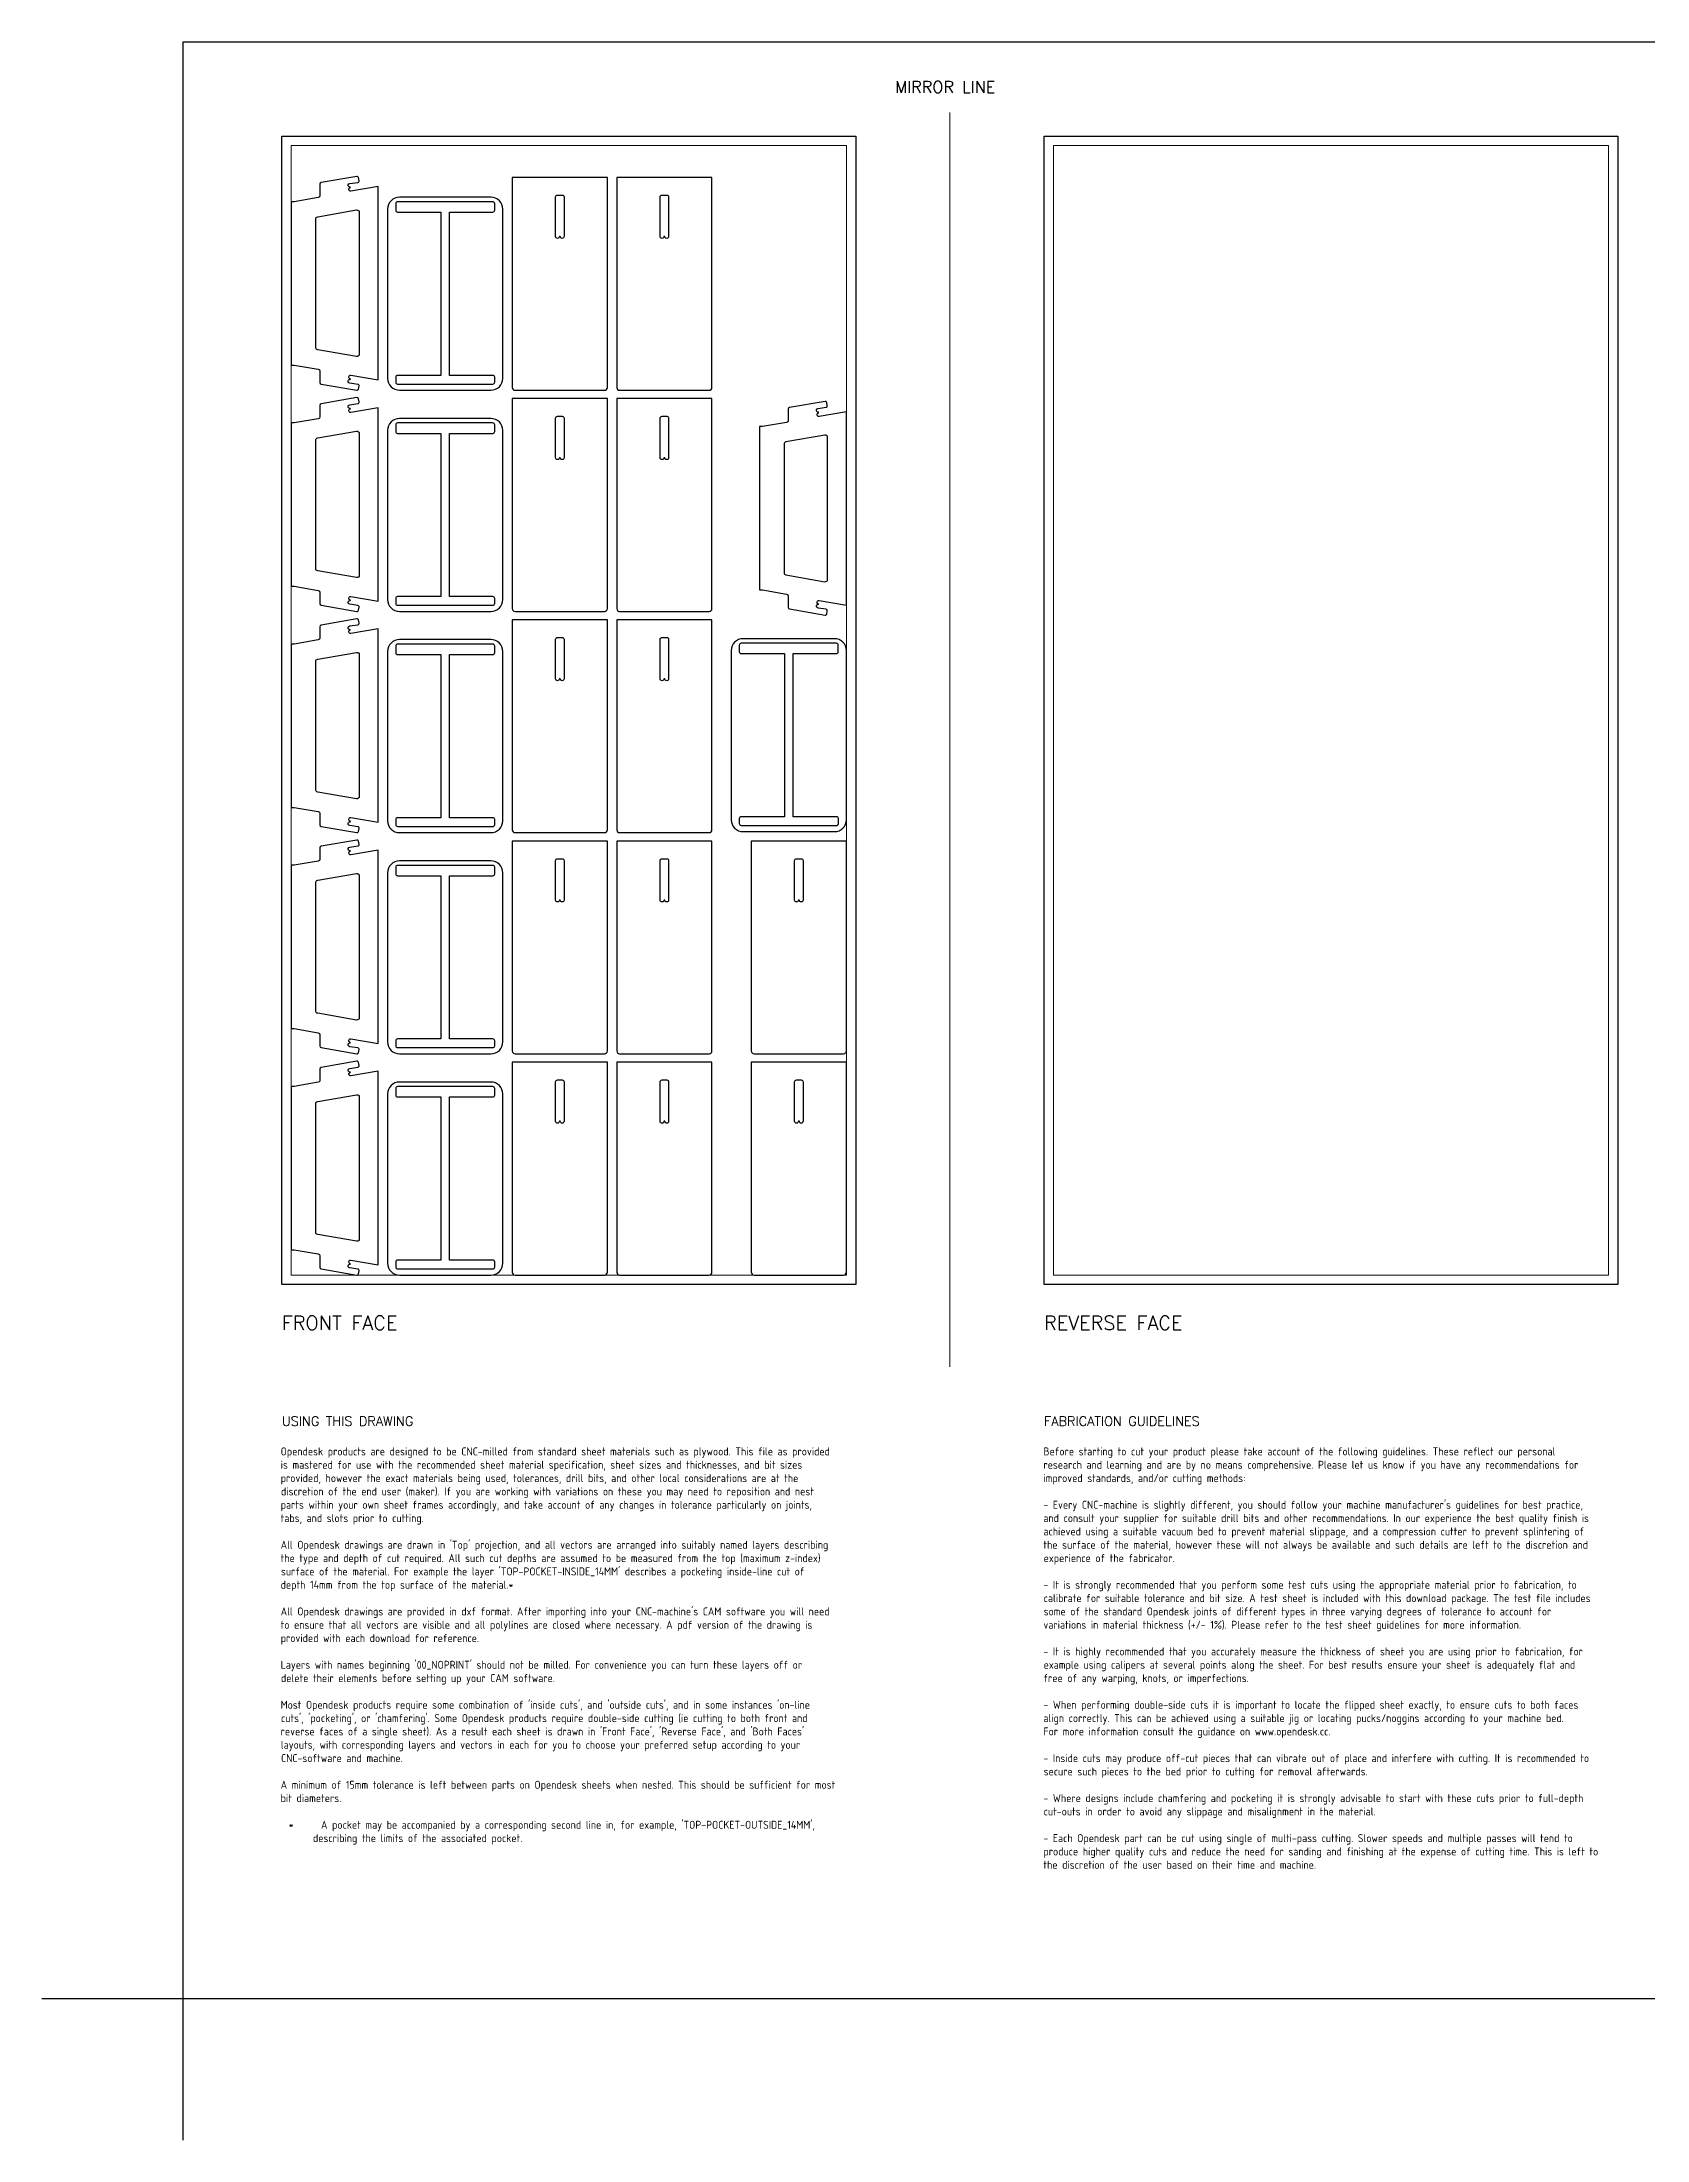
# Model space of a CAD drawing. Header units: millimetres. Extents: x -300 to 5880, y -300 to 4158.
# Drawn here: x -300 to 3112, y -300 to 4158 of the extents above; entities that cross this region are included whole.
import ezdxf
from ezdxf.enums import TextEntityAlignment as Align

# ---------------------------------------------------------------- set-up
doc = ezdxf.new("R2010")
doc.units = ezdxf.units.MM
doc.layers.add('00-NOPRINT_TEXT', color=7, linetype='Continuous', lineweight=25)
doc.layers.add('00_NOPRINT_TOLERANCE', color=7, linetype='Continuous', lineweight=5)
for name, color, linetype, lineweight, true_color in [('BOARD_$TH-NOMINAL', 3, 'Continuous', 30, 0x00ff00), ('TOP-CUT-INSIDE_18.000MM', 1, 'Continuous', 25, 0xff1c00), ('TOP-CUT-OUTSIDE_18.000MM', 220, 'Continuous', 25, 0xff00d1), ('TOP-POCKET-INSIDE_12.000MM', 140, 'Continuous', 25, 0x00b1ff)]:
    doc.layers.add(name, color=color, linetype=linetype, lineweight=lineweight, true_color=true_color)
doc.styles.add('OD-ISOCP-17_240', font='isocp.shx')
doc.styles.add('OD-ISOCP-17_241', font='isocp.shx')
doc.styles.add('OD-ISOCP-17_242', font='isocp.shx')
doc.styles.add('OD-ISOCP-17_243', font='isocp.shx')
doc.styles.add('OD-ISOCP-17_244', font='isocp.shx')
doc.styles.add('OD-ISOCP-17_245', font='isocp.shx')
doc.styles.add('OD-ISOCP-17_246', font='isocp.shx')
doc.styles.add('OD-ISOCP-17_247', font='isocp.shx')
doc.styles.add('OD-ISOCP-17_248', font='isocp.shx')
doc.styles.add('OD-ISOCP-17_249', font='isocp.shx')
doc.styles.add('OD-ISOCP-17_250', font='isocp.shx')
doc.styles.add('OD-ISOCP-17_251', font='isocp.shx')
doc.styles.add('OD-ISOCP-17_252', font='isocp.shx')
doc.styles.add('OD-ISOCP-17_253', font='isocp.shx')
doc.styles.add('OD-ISOCP-17_254', font='isocp.shx')
doc.styles.add('OD-ISOCP-17_255', font='isocp.shx')
doc.styles.add('OD-ISOCP-17_256', font='isocp.shx')
doc.styles.add('OD-ISOCP-17_257', font='isocp.shx')
doc.styles.add('OD-ISOCP-17_258', font='isocp.shx')
doc.styles.add('OD-ISOCP-17_259', font='isocp.shx')
doc.styles.add('OD-ISOCP-17_260', font='isocp.shx')
doc.styles.add('OD-ISOCP-17_261', font='isocp.shx')
doc.styles.add('OD-ISOCP-17_262', font='isocp.shx')
doc.styles.add('OD-ISOCP-17_263', font='isocp.shx')
doc.styles.add('OD-ISOCP-17_264', font='isocp.shx')
doc.styles.add('OD-ISOCP-17_265', font='isocp.shx')
doc.styles.add('OD-ISOCP-17_266', font='isocp.shx')
doc.styles.add('OD-ISOCP-17_267', font='isocp.shx')
doc.styles.add('OD-ISOCP-17_268', font='isocp.shx')
doc.styles.add('OD-ISOCP-17_269', font='isocp.shx')
doc.styles.add('OD-ISOCP-17_270', font='isocp.shx')
doc.styles.add('OD-ISOCP-17_271', font='isocp.shx')
doc.styles.add('OD-ISOCP-17_272', font='isocp.shx')
doc.styles.add('OD-ISOCP-17_273', font='isocp.shx')
doc.styles.add('OD-ISOCP-17_274', font='isocp.shx')
doc.styles.add('OD-ISOCP-17_275', font='isocp.shx')
doc.styles.add('OD-ISOCP-17_276', font='isocp.shx')
doc.styles.add('OD-ISOCP-17_277', font='isocp.shx')
doc.styles.add('OD-ISOCP-17_278', font='isocp.shx')
doc.styles.add('OD-ISOCP-17_279', font='isocp.shx')
doc.styles.add('OD-ISOCP-17_280', font='isocp.shx')
doc.styles.add('OD-ISOCP-17_281', font='isocp.shx')
doc.styles.add('OD-ISOCP-17_282', font='isocp.shx')
doc.styles.add('OD-ISOCP-17_283', font='isocp.shx')
doc.styles.add('OD-ISOCP-17_284', font='isocp.shx')
doc.styles.add('OD-ISOCP-17_285', font='isocp.shx')
doc.styles.add('OD-ISOCP-17_286', font='isocp.shx')
doc.styles.add('OD-ISOCP-17_287', font='isocp.shx')
doc.styles.add('OD-ISOCP-17_288', font='isocp.shx')
doc.styles.add('OD-SIMPLEX-20_87', font='simplex.shx')
doc.styles.add('OD-SIMPLEX-20_88', font='simplex.shx')
doc.styles.add('OD-SIMPLEX-25_89', font='simplex.shx')
doc.styles.add('OD-SIMPLEX-30_88', font='simplex.shx')
doc.styles.add('OD-SIMPLEX-30_89', font='simplex.shx')

# ---------------------------------------------------------------- blocks, each defined once
blk = doc.blocks.new('Borders Opendesk_7')
at = {"layer": '00-NOPRINT_TEXT'}
for p, q in [((0, 4158), (5880, 4158)), ((0, 0), (0, 4158)), ((0, 0), (-300, 0)), ((0, -300), (0, 0)), ((5880, 0), (0, 0))]:
    blk.add_line(p, q, dxfattribs=at)
at = {"layer": '00_NOPRINT_TOLERANCE', "ltscale": 0.379043}
blk.add_line((1630, 1343.2), (1630, 4008), dxfattribs=at)
at = {"layer": '00_NOPRINT_TOLERANCE', "ltscale": 0.379202}
for p, q in [((210, 3958), (1430, 3958)), ((210, 1518), (210, 3958)), ((1430, 3958), (1430, 1518)), ((1830, 3958), (3050, 3958)), ((1830, 1518), (1830, 3958)), ((3050, 3958), (3050, 1518)), ((1430, 1518), (210, 1518)), ((3050, 1518), (1830, 1518))]:
    blk.add_line(p, q, dxfattribs=at)
at = {"layer": '00_NOPRINT_TOLERANCE', "ltscale": 0.380876}
for p, q in [((230, 3938), (1410, 3938)), ((1850, 3938), (3030, 3938)), ((1410, 1538), (230, 1538)), ((3030, 1538), (1850, 1538))]:
    blk.add_line(p, q, dxfattribs=at)
at = {"layer": '00_NOPRINT_TOLERANCE', "ltscale": 0.380023}
for p, q in [((230, 1538), (230, 3938)), ((1410, 3938), (1410, 1538)), ((1850, 1538), (1850, 3938)), ((3030, 3938), (3030, 1538))]:
    blk.add_line(p, q, dxfattribs=at)
at = {"layer": 'BOARD_$TH-NOMINAL'}
for p, q in [((210, 3958), (1430, 3958)), ((210, 1518), (210, 3958)), ((1430, 3958), (1430, 1518)), ((1830, 3958), (3050, 3958)), ((1830, 1518), (1830, 3958)), ((3050, 3958), (3050, 1518)), ((1430, 1518), (210, 1518)), ((3050, 1518), (1830, 1518))]:
    blk.add_line(p, q, dxfattribs=at)
at = {"layer": '00-NOPRINT_TEXT', "style": 'OD-SIMPLEX-25_89'}
blk.add_text('MIRROR LINE', height=25, dxfattribs=at).set_placement((1513.3, 4049.9))
at = {"layer": '00-NOPRINT_TEXT', "color": 7}
for s, height, style, p in [('FRONT FACE', 30, 'OD-SIMPLEX-30_89', (210, 1451.3)), ('REVERSE FACE', 30, 'OD-SIMPLEX-30_88', (1830, 1451.3)), ('USING THIS DRAWING', 20, 'OD-SIMPLEX-20_88', (210, 1237.4)), ('FABRICATION GUIDELINES', 20, 'OD-SIMPLEX-20_87', (1830, 1237.4))]:
    blk.add_text(s, height=height, dxfattribs=dict(at, style=style)).set_placement(p, align=Align.TOP_LEFT)
for s, style, p in [('Opendesk products are designed to be CNC-milled from standard sheet materials such as plywood. This file as provided', 'OD-ISOCP-17_265', (207.4, 1154.7)), ('Before starting to cut your product please take account of the following guidelines. These reflect our personal', 'OD-ISOCP-17_240', (1828.7, 1154.7)), ('is mastered for use with the recommended sheet material specification, sheet sizes and thicknesses, and bit sizes', 'OD-ISOCP-17_266', (207.4, 1126.3)), ('provided, however the exact materials being used, tolerances, drill bits, and other local considerations are at the', 'OD-ISOCP-17_267', (207.4, 1098)), ('research and learning and are by no means comprehensive. Please let us know if you have any recommendations for', 'OD-ISOCP-17_241', (1828.7, 1126.3)), ('improved standards, and/or cutting methods:', 'OD-ISOCP-17_242', (1828.7, 1098)), ('discretion of the end user (maker). If you are working with variations on these you may need to reposition and nest', 'OD-ISOCP-17_268', (208.1, 1069.7)), ('tabs, and slots prior to cutting.', 'OD-ISOCP-17_270', (207.4, 1013)), ('parts within your own sheet frames accordingly, and take account of any changes in tolerance particularly on joints,', 'OD-ISOCP-17_269', (207.4, 1041.3)), ("- Every CNC-machine is slightly different, you should follow your machine manufacturer's guidelines for best practice,", 'OD-ISOCP-17_243', (1828.7, 1041.3)), ('and consult your supplier for suitable drill bits and other recommendations. In our experience the best quality finish is', 'OD-ISOCP-17_244', (1828.7, 1013)), ('achieved using a suitable vacuum bed to prevent material slippage, and a compression cutter to prevent splintering of', 'OD-ISOCP-17_245', (1828.7, 984.7)), ('the type and depth of cut required. All such cut depths are assumed to be measured from the top (maximum z-index)', 'OD-ISOCP-17_272', (207.4, 928)), ("All Opendesk drawings are drawn in 'Top' projection, and all vectors are arranged into suitably named layers describing", 'OD-ISOCP-17_271', (207.4, 956.3)), ('the surface of the material, however these will not always be available and such details are left to the discretion and', 'OD-ISOCP-17_246', (1828.7, 956.3)), ('experience of the fabricator.', 'OD-ISOCP-17_247', (1829.2, 928)), ("surface of the material. For example the layer 'TOP-POCKET-INSIDE_14MM' describes a pocketing inside-line cut of", 'OD-ISOCP-17_273', (208, 899.7)), ('depth 14mm from the top surface of the material.*', 'OD-ISOCP-17_274', (207.4, 871.3)), ('- It is strongly recommended that you perform some test cuts using the appropriate material prior to fabrication, to', 'OD-ISOCP-17_248', (1828.7, 871.3)), ('calibrate for suitable tolerance and bit size. A test sheet is included with this download package. The test file includes', 'OD-ISOCP-17_249', (1829.3, 843)), ('to ensure that all vectors are visible and all polylines are closed where necessary. A pdf version of the drawing is', 'OD-ISOCP-17_276', (207.4, 786.3)), ("All Opendesk drawings are provided in dxf format. After importing into your CNC-machine's CAM software you will need", 'OD-ISOCP-17_275', (207.4, 814.7)), ('variations in material thickness (+/- 1%). Please refer to the test sheet guidelines for more information.', 'OD-ISOCP-17_251', (1828.7, 786.3)), ('some of the standard Opendesk joints of different types in three varying degrees of tolerance to account for', 'OD-ISOCP-17_250', (1829.2, 814.7)), ('provided with each download for reference.', 'OD-ISOCP-17_277', (207.4, 758)), ("Layers with names beginning '00_NOPRINT' should not be milled. For convenience you can turn these layers off or", 'OD-ISOCP-17_278', (207.4, 701.3)), ('- It is highly recommended that you accurately measure the thickness of sheet you are using prior to fabrication, for', 'OD-ISOCP-17_252', (1828.7, 729.7)), ('example using calipers at several points along the sheet. For best results ensure your sheet is adequately flat and', 'OD-ISOCP-17_253', (1829.2, 701.3)), ('delete their elements before setting up your CAM software.', 'OD-ISOCP-17_279', (208.1, 673)), ('free of any warping, knots, or imperfections.', 'OD-ISOCP-17_254', (1828.7, 673)), ("Most Opendesk products require some combination of 'inside cuts', and 'outside cuts', and in some instances 'on-line", 'OD-ISOCP-17_280', (207.4, 616.3)), ('- When performing double-side cuts it is important to locate the flipped sheet exactly, to ensure cuts to both faces', 'OD-ISOCP-17_255', (1828.7, 616.3)), ("reverse faces of a single sheet). As a result each sheet is drawn in 'Front Face', 'Reverse Face', and 'Both Faces'", 'OD-ISOCP-17_282', (207.4, 559.7)), ("cuts', 'pocketing', or 'chamfering'. Some Opendesk products require double-side cutting (ie cutting to both front and", 'OD-ISOCP-17_281', (208.1, 588)), ('align correctly. This can be achieved using a suitable jig or locating pucks/noggins according to your machine bed.', 'OD-ISOCP-17_256', (1828.7, 588)), ('layouts, with corresponding layers and vectors in each for you to choose your preferred setup according to your', 'OD-ISOCP-17_283', (207.8, 531.3)), ('For more information consult the guidance on www.opendesk.cc.', 'OD-ISOCP-17_257', (1828.7, 559.7)), ('CNC-software and machine.', 'OD-ISOCP-17_284', (208.2, 503)), ('- Inside cuts may produce off-cut pieces that can vibrate out of place and interfere with cutting. It is recommended to', 'OD-ISOCP-17_258', (1828.7, 503)), ('secure such pieces to the bed prior to cutting for removal afterwards.', 'OD-ISOCP-17_259', (1829.2, 474.7)), ('A minimum of 15mm tolerance is left between parts on Opendesk sheets when nested. This should be sufficient for most', 'OD-ISOCP-17_285', (207.4, 446.3)), ('bit diameters.', 'OD-ISOCP-17_286', (207.4, 418)), ('- Where designs include chamfering and pocketing it is strongly advisable to start with these cuts prior to full-depth', 'OD-ISOCP-17_260', (1828.7, 418)), ('cut-outs in order to avoid any slippage and misalignment in the material.', 'OD-ISOCP-17_261', (1829.3, 389.7)), ("*      A pocket may be accompanied by a corresponding second line in, for example, 'TOP-POCKET-OUTSIDE_14MM',", 'OD-ISOCP-17_287', (224.4, 361.3)), ('describing the limits of the associated pocket.', 'OD-ISOCP-17_288', (276.1, 333)), ('- Each Opendesk part can be cut using single of multi-pass cutting. Slower speeds and multiple passes will tend to', 'OD-ISOCP-17_262', (1828.7, 333)), ('produce higher quality cuts and reduce the need for sanding and finishing at the expense of cutting time. This is left to', 'OD-ISOCP-17_263', (1828.7, 304.7)), ('the discretion of the user based on their time and machine.', 'OD-ISOCP-17_264', (1828.7, 276.3))]:
    blk.add_text(s, height=17, dxfattribs=dict(at, style=style)).set_placement(p)

msp = doc.modelspace()

# ---------------------------------------------------------------- linework, layer by layer
at = {"layer": 'TOP-CUT-INSIDE_18.000MM'}
for points in [[(282, 3509), (282, 3781.7, -0.364633), (286.1, 3786.7), (368.8, 3801, -0.465595), (374.6, 3796.1), (374.6, 3494.7, -0.465595), (368.8, 3489.8), (286.1, 3504.1, -0.364633)], [(282, 3039), (282, 3311.7, -0.364633), (286.1, 3316.7), (368.8, 3331, -0.465595), (374.6, 3326.1), (374.6, 3024.7, -0.465595), (368.8, 3019.8), (286.1, 3034.1, -0.364633)], [(1277.4, 3303.2), (1277.4, 3030.5, 0.364633), (1281.5, 3025.6), (1364.1, 3011.2, 0.465595), (1370, 3016.1), (1370, 3317.6, 0.465595), (1364.1, 3322.5), (1281.5, 3308.1, 0.364633)], [(282, 2569), (282, 2841.7, -0.364633), (286.1, 2846.7), (368.8, 2861, -0.465595), (374.6, 2856.1), (374.6, 2554.7, -0.465595), (368.8, 2549.8), (286.1, 2564.1, -0.364633)], [(282, 2099), (282, 2371.7, -0.364633), (286.1, 2376.7), (368.8, 2391, -0.465595), (374.6, 2386.1), (374.6, 2084.7, -0.465595), (368.8, 2079.8), (286.1, 2094.1, -0.364633)], [(282, 1629), (282, 1901.7, -0.364633), (286.1, 1906.7), (368.8, 1921, -0.465595), (374.6, 1916.1), (374.6, 1614.7, -0.465595), (368.8, 1609.8), (286.1, 1624.1, -0.364633)]]:
    msp.add_lwpolyline(points, format="xyb", close=True, dxfattribs=at)
for points in [[(791.8, 3828.6, -0.414214), (795.8, 3832.6), (805.8, 3832.6, -0.414214), (809.8, 3828.6), (809.8, 3744.6, -1), (801.8, 3744.6), (799.8, 3744.6, -1), (791.8, 3744.6), (791.8, 3828.6)], [(1014, 3828.6, -0.414214), (1018, 3832.6), (1028, 3832.6, -0.414214), (1032, 3828.6), (1032, 3744.6, -1), (1024, 3744.6), (1022, 3744.6, -1), (1014, 3744.6), (1014, 3828.6)], [(791.8, 3358.6, -0.414214), (795.8, 3362.6), (805.8, 3362.6, -0.414214), (809.8, 3358.6), (809.8, 3274.6, -1), (801.8, 3274.6), (799.8, 3274.6, -1), (791.8, 3274.6), (791.8, 3358.6)], [(1014, 3274.6), (1014, 3358.6, -0.414214), (1018, 3362.6), (1028, 3362.6, -0.414214), (1032, 3358.6), (1032, 3274.6, -1), (1024, 3274.6), (1022, 3274.6, -1), (1014, 3274.6)], [(791.8, 2888.6, -0.414214), (795.8, 2892.6), (805.8, 2892.6, -0.414214), (809.8, 2888.6), (809.8, 2804.6, -1), (801.8, 2804.6), (799.8, 2804.6, -1), (791.8, 2804.6), (791.8, 2888.6)], [(1014, 2804.6), (1014, 2888.6, -0.414214), (1018, 2892.6), (1028, 2892.6, -0.414214), (1032, 2888.6), (1032, 2804.6, -1), (1024, 2804.6), (1022, 2804.6, -1), (1014, 2804.6)], [(791.8, 2418.6, -0.414214), (795.8, 2422.6), (805.8, 2422.6, -0.414214), (809.8, 2418.6), (809.8, 2334.6, -1), (801.8, 2334.6), (799.8, 2334.6, -1), (791.8, 2334.6), (791.8, 2418.6)], [(1014, 2334.6), (1014, 2418.6, -0.414214), (1018, 2422.6), (1028, 2422.6, -0.414214), (1032, 2418.6), (1032, 2334.6, -1), (1024, 2334.6), (1022, 2334.6, -1), (1014, 2334.6)], [(1299.9, 2334.6), (1299.9, 2418.6, -0.414214), (1303.9, 2422.6), (1313.9, 2422.6, -0.414214), (1317.9, 2418.6), (1317.9, 2334.6, -1), (1309.9, 2334.6), (1307.9, 2334.6, -1), (1299.9, 2334.6)], [(791.8, 1948.6, -0.414214), (795.8, 1952.6), (805.8, 1952.6, -0.414214), (809.8, 1948.6), (809.8, 1864.6, -1), (801.8, 1864.6), (799.8, 1864.6, -1), (791.8, 1864.6), (791.8, 1948.6)], [(1014, 1864.6), (1014, 1948.6, -0.414214), (1018, 1952.6), (1028, 1952.6, -0.414214), (1032, 1948.6), (1032, 1864.6, -1), (1024, 1864.6), (1022, 1864.6, -1), (1014, 1864.6)], [(1299.9, 1948.6, -0.414214), (1303.9, 1952.6), (1313.9, 1952.6, -0.414214), (1317.9, 1948.6), (1317.9, 1864.6, -1), (1309.9, 1864.6), (1307.9, 1864.6, -1), (1299.9, 1864.6), (1299.9, 1948.6)]]:
    msp.add_lwpolyline(points, format="xyb", dxfattribs=at)
at = {"layer": 'TOP-CUT-OUTSIDE_18.000MM'}
for points in [[(355.6, 3848.8), (355.5, 3849.2, -1.031393), (354.2, 3857.1), (371.5, 3859.7, 0.419567), (374, 3863.2), (372.8, 3869.8, 0.414214), (369.4, 3872.2), (293.8, 3859.1, 0.340209), (290.7, 3855.5), (290.7, 3831.2, -0.352714), (287.4, 3827.5), (236.3, 3818.6), (230, 3818.6), (230, 3471.6), (236.3, 3471.6), (287.4, 3462.7, -0.352714), (290.7, 3458.9), (290.7, 3434.7, 0.340209), (293.8, 3431.1), (369.4, 3418, 0.414214), (372.8, 3420.4), (374, 3427, 0.419567), (371.5, 3430.5), (354.2, 3433.1, -1.018411), (355.4, 3441), (355.6, 3442, -1), (356.9, 3449.9), (414.6, 3439.9), (414.6, 3850.9), (356.9, 3840.9, -1)], [(901.9, 3424), (901.9, 3870.1), (699.6, 3870.1), (699.6, 3424, 0.414214), (705.6, 3418), (895.9, 3418, 0.414214)], [(1124.2, 3424), (1124.2, 3870.1), (921.9, 3870.1), (921.9, 3424, 0.414214), (927.9, 3418), (1118.2, 3418, 0.414214)], [(679.6, 3802.8, 0.414214), (654.4, 3828), (459.8, 3828, 0.414214), (434.6, 3802.8), (434.6, 3443.2, 0.414214), (459.8, 3418), (654.4, 3418, 0.414214), (679.6, 3443.2)], [(355.6, 3378.8), (355.5, 3379.2, -1.031393), (354.2, 3387.1), (371.5, 3389.7, 0.419567), (374, 3393.2), (372.8, 3399.8, 0.414214), (369.4, 3402.2), (293.8, 3389.1, 0.340209), (290.7, 3385.5), (290.7, 3361.2, -0.352714), (287.4, 3357.5), (236.3, 3348.6), (230, 3348.6), (230, 3001.6), (236.3, 3001.6), (287.4, 2992.7, -0.352714), (290.7, 2988.9), (290.7, 2964.7, 0.340209), (293.8, 2961.1), (369.4, 2948, 0.414214), (372.8, 2950.4), (374, 2957, 0.419567), (371.5, 2960.5), (354.2, 2963.1, -1.018411), (355.4, 2971), (355.6, 2972, -1), (356.9, 2979.9), (414.6, 2969.9), (414.6, 3380.9), (356.9, 3370.9, -1)], [(901.9, 2954), (901.9, 3400.1), (699.6, 3400.1), (699.6, 2954, 0.414214), (705.6, 2948), (895.9, 2948, 0.414214)], [(1118.2, 2948, 0.414214), (1124.2, 2954), (1124.2, 3400.1), (921.9, 3400.1), (921.9, 2954, 0.414214), (927.9, 2948)], [(1352.3, 2971.4), (1410, 2961.3), (1410, 3372.4), (1352.3, 3362.3, -1), (1351, 3370.2), (1350.8, 3371.2, -1.018411), (1349.6, 3379.1), (1366.8, 3381.8, 0.419567), (1369.3, 3385.3), (1368.2, 3391.8, 0.414214), (1364.7, 3394.3), (1289.2, 3381.1, 0.340209), (1286.1, 3377.5), (1286.1, 3353.3, -0.352714), (1282.8, 3349.5), (1231.6, 3340.7), (1225.4, 3340.7), (1225.4, 2993.7), (1231.6, 2993.7), (1282.8, 2984.8, -0.352714), (1286.1, 2981), (1286.1, 2956.8, 0.340209), (1289.2, 2953.2), (1364.7, 2940.1, 0.414214), (1368.2, 2942.5), (1369.3, 2949, 0.419567), (1366.8, 2952.5), (1349.6, 2955.2, -1.031393), (1350.9, 2963.1), (1351, 2963.5, -1)], [(679.6, 3332.8, 0.414214), (654.4, 3358), (459.8, 3358, 0.414214), (434.6, 3332.8), (434.6, 2973.2, 0.414214), (459.8, 2948), (654.4, 2948, 0.414214), (679.6, 2973.2)], [(355.6, 2908.8), (355.5, 2909.2, -1.031393), (354.2, 2917.1), (371.5, 2919.7, 0.419567), (374, 2923.2), (372.8, 2929.8, 0.414214), (369.4, 2932.2), (293.8, 2919.1, 0.340209), (290.7, 2915.5), (290.7, 2891.2, -0.352714), (287.4, 2887.5), (236.3, 2878.6), (230, 2878.6), (230, 2531.6), (236.3, 2531.6), (287.4, 2522.7, -0.352714), (290.7, 2518.9), (290.7, 2494.7, 0.340209), (293.8, 2491.1), (369.4, 2478, 0.414214), (372.8, 2480.4), (374, 2487, 0.419567), (371.5, 2490.5), (354.2, 2493.1, -1.018411), (355.4, 2501), (355.6, 2502, -1), (356.9, 2509.9), (414.6, 2499.9), (414.6, 2910.9), (356.9, 2900.9, -1)], [(705.6, 2478), (895.9, 2478, 0.414214), (901.9, 2484), (901.9, 2930.1), (699.6, 2930.1), (699.6, 2484, 0.414214)], [(1124.2, 2930.1), (921.9, 2930.1), (921.9, 2484, 0.414214), (927.9, 2478), (1118.2, 2478, 0.414214), (1124.2, 2484)], [(679.6, 2862.8, 0.414214), (654.4, 2888), (459.8, 2888, 0.414214), (434.6, 2862.8), (434.6, 2503.2, 0.414214), (459.8, 2478), (654.4, 2478, 0.414214), (679.6, 2503.2)], [(1410, 2864.9, 0.414214), (1384.8, 2890.1), (1190.2, 2890.1, 0.414214), (1165, 2864.9), (1165, 2505.3, 0.414214), (1190.2, 2480.1), (1384.8, 2480.1, 0.414214), (1410, 2505.3)], [(355.6, 2438.8), (355.5, 2439.2, -1.031393), (354.2, 2447.1), (371.5, 2449.7, 0.419567), (374, 2453.2), (372.8, 2459.8, 0.414214), (369.4, 2462.2), (293.8, 2449.1, 0.340209), (290.7, 2445.5), (290.7, 2421.2, -0.352714), (287.4, 2417.5), (236.3, 2408.6), (230, 2408.6), (230, 2061.6), (236.3, 2061.6), (287.4, 2052.7, -0.352714), (290.7, 2048.9), (290.7, 2024.7, 0.340209), (293.8, 2021.1), (369.4, 2008, 0.414214), (372.8, 2010.4), (374, 2017, 0.419567), (371.5, 2020.5), (354.2, 2023.1, -1.018411), (355.4, 2031), (355.6, 2032, -1), (356.9, 2039.9), (414.6, 2029.9), (414.6, 2440.9), (356.9, 2430.9, -1)], [(705.6, 2008), (895.9, 2008, 0.414214), (901.9, 2014), (901.9, 2460.1), (699.6, 2460.1), (699.6, 2014, 0.414214)], [(1118.2, 2008, 0.414214), (1124.2, 2014), (1124.2, 2460.1), (921.9, 2460.1), (921.9, 2014, 0.414214), (927.9, 2008)], [(1410, 2014), (1410, 2460.1), (1207.7, 2460.1), (1207.7, 2014, 0.414214), (1213.7, 2008), (1404, 2008, 0.414214)], [(679.6, 2392.8, 0.414214), (654.4, 2418), (459.8, 2418, 0.414214), (434.6, 2392.8), (434.6, 2033.2, 0.414214), (459.8, 2008), (654.4, 2008, 0.414214), (679.6, 2033.2)], [(355.6, 1968.8), (355.5, 1969.2, -1.031393), (354.2, 1977.1), (371.5, 1979.7, 0.419567), (374, 1983.2), (372.8, 1989.8, 0.414214), (369.4, 1992.2), (293.8, 1979.1, 0.340209), (290.7, 1975.5), (290.7, 1951.2, -0.352714), (287.4, 1947.5), (236.3, 1938.6), (230, 1938.6), (230, 1591.6), (236.3, 1591.6), (287.4, 1582.7, -0.352714), (290.7, 1578.9), (290.7, 1554.7, 0.340209), (293.8, 1551.1), (369.4, 1538, 0.414214), (372.8, 1540.4), (374, 1547, 0.419567), (371.5, 1550.5), (354.2, 1553.1, -1.018411), (355.4, 1561), (355.6, 1562, -1), (356.9, 1569.9), (414.6, 1559.9), (414.6, 1970.9), (356.9, 1960.9, -1)], [(901.9, 1544), (901.9, 1990.1), (699.6, 1990.1), (699.6, 1544, 0.414214), (705.6, 1538), (895.9, 1538, 0.414214)], [(1124.2, 1544), (1124.2, 1990.1), (921.9, 1990.1), (921.9, 1544, 0.414214), (927.9, 1538), (1118.2, 1538, 0.414214)], [(1410, 1544), (1410, 1990.1), (1207.7, 1990.1), (1207.7, 1544, 0.414214), (1213.7, 1538), (1404, 1538, 0.414214)], [(679.6, 1922.8, 0.414214), (654.4, 1948), (459.8, 1948, 0.414214), (434.6, 1922.8), (434.6, 1563.2, 0.414214), (459.8, 1538), (654.4, 1538, 0.414214), (679.6, 1563.2)]]:
    msp.add_lwpolyline(points, format="xyb", close=True, dxfattribs=at)
at = {"layer": 'TOP-POCKET-INSIDE_12.000MM'}
for points in [[(662.5, 3435), (662.5, 3445.6, 0.429303), (658.3, 3449.6), (566.1, 3449.6), (566.1, 3796.4), (658.3, 3796.4, 0.414214), (662.3, 3800.4), (662.3, 3814.4, 0.414214), (658.3, 3818.4), (456, 3818.4, 0.414214), (452, 3814.4), (452, 3800.4, 0.414214), (456, 3796.4), (548.1, 3796.4), (548.1, 3449.6), (456, 3449.6, 0.414214), (452, 3445.6), (452, 3435.1, 0.414214), (456, 3431.1), (658.3, 3431.1, 0.429303), (662.5, 3435)], [(662.5, 2965), (662.5, 2975.6, 0.429303), (658.3, 2979.6), (566.1, 2979.6), (566.1, 3326.4), (658.3, 3326.4, 0.414214), (662.3, 3330.4), (662.3, 3344.4, 0.414214), (658.3, 3348.4), (456, 3348.4, 0.414214), (452, 3344.4), (452, 3330.4, 0.414214), (456, 3326.4), (548.1, 3326.4), (548.1, 2979.6), (456, 2979.6, 0.414214), (452, 2975.6), (452, 2965.1, 0.414214), (456, 2961.1), (658.3, 2961.1, 0.429303), (662.5, 2965)], [(662.5, 2495), (662.5, 2505.6, 0.429303), (658.3, 2509.6), (566.1, 2509.6), (566.1, 2856.4), (658.3, 2856.4, 0.414214), (662.3, 2860.4), (662.3, 2874.4, 0.414214), (658.3, 2878.4), (456, 2878.4, 0.414214), (452, 2874.4), (452, 2860.4, 0.414214), (456, 2856.4), (548.1, 2856.4), (548.1, 2509.6), (456, 2509.6, 0.414214), (452, 2505.6), (452, 2495.1, 0.414214), (456, 2491.1), (658.3, 2491.1, 0.429303), (662.5, 2495)], [(1392.9, 2497.1), (1392.9, 2507.7, 0.429303), (1388.7, 2511.7), (1296.5, 2511.7), (1296.5, 2858.5), (1388.7, 2858.5, 0.414214), (1392.7, 2862.5), (1392.7, 2876.5, 0.414214), (1388.7, 2880.5), (1186.3, 2880.5, 0.414214), (1182.3, 2876.5), (1182.3, 2862.5, 0.414214), (1186.3, 2858.5), (1278.5, 2858.5), (1278.5, 2511.7), (1186.3, 2511.7, 0.414214), (1182.3, 2507.7), (1182.3, 2497.2, 0.414214), (1186.3, 2493.2), (1388.7, 2493.2, 0.429303), (1392.9, 2497.1)], [(662.5, 2025), (662.5, 2035.6, 0.429303), (658.3, 2039.6), (566.1, 2039.6), (566.1, 2386.4), (658.3, 2386.4, 0.414214), (662.3, 2390.4), (662.3, 2404.4, 0.414214), (658.3, 2408.4), (456, 2408.4, 0.414214), (452, 2404.4), (452, 2390.4, 0.414214), (456, 2386.4), (548.1, 2386.4), (548.1, 2039.6), (456, 2039.6, 0.414214), (452, 2035.6), (452, 2025.1, 0.414214), (456, 2021.1), (658.3, 2021.1, 0.429303), (662.5, 2025)], [(662.5, 1555), (662.5, 1565.6, 0.429303), (658.3, 1569.6), (566.1, 1569.6), (566.1, 1916.4), (658.3, 1916.4, 0.414214), (662.3, 1920.4), (662.3, 1934.4, 0.414214), (658.3, 1938.4), (456, 1938.4, 0.414214), (452, 1934.4), (452, 1920.4, 0.414214), (456, 1916.4), (548.1, 1916.4), (548.1, 1569.6), (456, 1569.6, 0.414214), (452, 1565.6), (452, 1555.1, 0.414214), (456, 1551.1), (658.3, 1551.1, 0.429303), (662.5, 1555)]]:
    msp.add_lwpolyline(points, format="xyb", dxfattribs=at)

# ---------------------------------------------------------------- block references
msp.add_blockref('Borders Opendesk_7', (0, 0))

doc.saveas('drawing.dxf')
